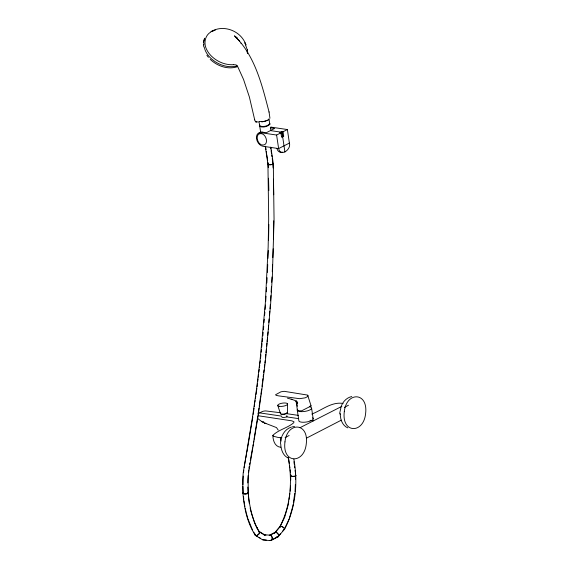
<?xml version="1.0" encoding="UTF-8"?>
<svg xmlns="http://www.w3.org/2000/svg" width="569" height="569" viewBox="0 0 569 569"><rect width="100%" height="100%" fill="white"/><g stroke="black" fill="none" stroke-linecap="round" stroke-linejoin="round"><path stroke-width="0.85" d="M247.408 53.145L247.28 49.688M242.942 484.674L243.248 476.104M247.799 482.925L248.127 475.535M203.866 44.873L203.901 42.711M268.554 240.054L268.853 224.371M273.404 239.186L273.753 220.829M287.416 412.653L287.594 403.926M269.941 118.231L269.03 111.865M308.071 395.64L307.616 396.6L305.183 397.838L299.579 398.684L278.547 395.86L276.185 395.377L275.552 394.744L280.958 391.813L284.151 391.316L307.644 395.099L311.108 405.981L301.549 410.854L298.825 410.74L297.473 409.979L297.317 409.282M267.409 272.444L267.722 264.549M267.971 258.418L268.284 250.531M272.274 271.69L272.558 264.656M272.836 257.615L273.191 248.817M290.24 491.118L290.467 486.047M290.738 480.129L290.688 474.141M295.055 491.559L295.375 484.475M295.617 479.162L295.546 473.877M265.695 301.506L266.015 296.221M266.285 291.812L266.555 287.409M266.825 282.999L267.146 277.715M270.574 300.859L270.894 295.553M271.114 292.018L271.434 286.712M271.705 282.288L272.025 276.982M297.032 404.018L297.374 406.287M263.426 329.807L263.71 326.272M264.002 322.73L264.286 319.195M264.578 315.653L264.87 312.111M265.083 309.458L265.446 305.034M268.305 329.344L268.582 325.902M268.867 322.459L269.144 319.01M269.429 315.567L269.777 311.264M269.991 308.675L270.339 304.372M260.552 358.257L260.901 354.814M261.164 352.232L261.434 349.651M261.697 347.069L262.046 343.626M262.224 341.905L262.572 338.463M262.835 335.881L263.191 332.438M265.446 357.844L265.801 354.387M265.972 352.659L266.328 349.202M266.591 346.613L266.946 343.157M267.124 341.428L267.473 337.972M267.743 335.383L268.091 331.926M257.096 386.714L257.522 383.264M257.729 381.543L258.049 378.954M258.262 377.226L258.575 374.644M258.895 372.055L259.215 369.466M259.421 367.738L259.741 365.156M259.955 363.427L260.268 360.838M261.996 386.401L262.416 382.944M262.629 381.209L262.949 378.613M263.163 376.884L263.483 374.281M263.696 372.553L264.009 369.957M264.329 367.361L264.649 364.765M264.862 363.029L265.182 360.433M243.482 472.697L243.802 470.193M244.122 467.69L244.336 466.018M248.397 472.284L248.703 469.894M248.902 468.301L249.108 466.708M253.177 414.339L254.044 408.3M254.293 406.572L254.663 403.983M254.905 402.255L255.154 400.526M255.403 398.798L255.773 396.209M256.022 394.481L256.882 388.442M257.828 415.868L254.037 439.268M258.077 414.132L258.945 408.065M259.194 406.33L260.68 395.932M260.929 394.203L261.676 389.004M288.732 501.054L288.106 505.194L284.664 517.249L280.524 525.856M288.981 499.397L289.358 496.915M289.614 495.258L289.863 493.6M292.829 506.246L293.092 504.518M293.348 502.79L294.792 493.287M252.807 416.935L246.918 452.127M252.906 446.203L253.191 444.467M253.475 442.732L253.76 440.996M203.368 42.718L204.47 38.628M245.836 457.981L246.612 453.799M250.282 460.492L252.6 447.881M244.634 464.432L245.531 459.66M249.549 464.375L249.841 462.825M203.531 42.319L204.634 38.23M280.389 443.4L281.747 437.092M341.087 406.835L339.721 413.144L340.625 414.524M279.841 526.794L279.92 526.489C291.001 505.514 292.509 480.442 288.206 457.426M280.702 526.368A2.397 1.031 32.7 0 0 280.361 526.453L280.076 526.908A2.482 1.067 32.7 0 0 280.147 527.257M282.615 531.204L284.322 529.014A2.482 1.067 32.7 0 0 284.251 528.665M289.422 518.188L292.58 507.1M267.707 120.173L268.917 119.177M268.988 118.871L269.706 123.701C267.622 126.389 262.899 127.15 259.791 125.934L259.798 125.073M269.734 540.372A2.653 1.977 77.2 0 0 271.292 540.358L278.127 536.802L284.557 529.127A2.76 1.188 32.7 0 0 283.383 527.385L282.21 526.624A2.66 1.145 32.7 0 0 280.161 526.282L274.443 533.125A2.781 1.728 50.6 0 0 274.393 533.658M278.447 536.503L278.639 536.069A2.781 1.728 50.6 0 0 277.992 533.715L277.003 532.733A2.653 1.65 50.6 0 0 274.955 532.385L269.962 534.988M284.251 529.284L289.173 519.042M282.103 435.954C283.796 431.828 287.16 428.315 291.492 427.027M341.443 405.697L342.545 403.478M260.801 133.288L259.62 125.365M342.837 403.008C344.821 399.794 348.057 397.368 351.756 396.529M280.78 447.27C274.848 446.857 272.949 440.342 272.857 435.37C278.618 429.609 287.494 428.08 293.718 422.774L293.981 421.821L291.89 420.854L258.532 415.79M267.338 120.372L262.906 121.681L259.421 121.503M280.147 526.638L274.827 532.883L275.112 532.605A2.39 1.487 50.6 0 1 275.496 532.47M280.439 533.758L277.971 536.581M311.108 405.981L309.842 406.252M271.292 540.358L272.039 539.497A2.788 2.077 77.2 0 0 272.046 536.809L271.292 535.699A2.653 1.977 77.2 0 0 269.251 535.358M210.815 32.028C204.634 35.555 203.46 44.033 206.846 49.908A20.299 13.706 32.7 0 0 211.426 56.111C217.266 61.786 225.452 65.236 233.646 64.688M287.373 129.547L283.035 131.759L281.826 131.574L279.728 132.648L280.944 132.826L276.605 135.038L278.632 148.58C280.51 157.328 291.548 149.455 289.393 143.089L287.373 129.547L271.69 127.228A7.226 4.957 63 0 0 270.325 127.257M341.386 420.121L306.421 438.166M210.886 31.764C223.446 23.898 241.249 30.939 245.908 44.802L244.905 42.647M285.083 437.646L289.137 435.484M344.416 407.39L348.47 405.228M211.362 31.423L215.537 29.944M270.069 535.23L275.112 532.605M277.217 536.972L271.193 540.109L271.861 539.334A2.511 1.871 77.2 0 0 272.046 538.786M289.393 143.089L278.632 148.58L262.949 146.261A7.226 4.957 63 0 1 256.527 138.694A7.226 4.957 63 0 1 260.929 132.719L262.145 132.1L266.313 132.712L274.635 128.466L270.467 127.854L270.851 130.393M270.467 127.854L271.69 127.228M283.035 131.759L283.696 136.162L282.48 135.984L281.435 136.517L282.644 136.695M283.696 136.162L281.598 137.229L280.78 132.115L270.474 130.593M258.17 413.656L261.982 411.707A3.265 1.046 -8.5 0 1 265.78 410.932L280.588 412.76M272.857 435.37L273.447 436.21L277.544 437.319L280.325 437.725L281.904 436.921M300.048 427.668L341.869 406.344M311.755 414.068C322.033 410.256 331.478 401.508 343.128 403.449M212.614 31.096L214.008 30.541M237.088 66.808C227.636 69.831 217.088 66.004 210.167 59.29M265.794 121.062L264.557 121.403M282.622 152.129C280.005 153.253 277.181 151.027 277.018 148.338M236.085 66.125L237.415 65.784M266.541 120.706L266.32 120.784M267.622 120.223L268.219 120.137M235.58 66.31C226.483 67.96 216.988 64.24 210.459 57.91A20.704 13.976 32.7 0 1 205.779 51.587L204.819 49.347M261.527 121.802L262.906 121.681M292.423 426.786L294.543 426.522M233.93 64.71L236.178 64.909L237.835 66.879L243.568 79.525L249.386 97.022L254.713 119.903M258.44 121.979L255.474 121.759L254.613 119.632M270.275 535.166L264.301 534.768L264.813 534.945L258.838 531.233L259.5 532.492A2.824 1.899 -42.3 0 1 258.795 534.263L257.124 535.5A2.632 1.771 -42.3 0 1 255.474 535.479C247.259 523.103 244.165 507.925 242.935 493.295M265.965 535.152L264.244 535.031L264.699 535.194L258.667 531.446L259.002 531.716L257.06 528.281M266.306 540.017L262.679 539.647M270.268 540.55L263.077 540.073L255.474 535.479M265.894 423.464L264.549 423.123M260.929 132.719L276.605 135.038M286.456 413.627L298.476 415.398M259.67 412.888L281.563 416.117M286.47 416.842L298.661 418.642M309.984 420.313L313.462 420.825M265.069 423.293L265.552 423.386M261.982 144.939C269.009 146.155 266.946 134.81 261.726 133.715C255.054 132.449 256.562 142.975 261.249 144.626M292.558 399.566L287.43 398.151M291.15 399.182L294.806 400.405L297.715 402.902L296.556 401.309L297.253 403.478L296.477 400.953M347.823 427.874C344.295 426.522 342.09 423.108 341.03 419.63M288.483 458.13C282.971 455.897 280.922 449.425 280.723 443.948M257.757 536.581L255.645 535.265A2.368 1.593 -42.3 0 0 257.131 535.28L258.632 534.17A2.539 1.707 -42.3 0 0 258.973 533.644M259.158 537.456L260.566 538.331M261.932 421.537L262.359 422.02M257.849 418.677L262.736 422.241L276.506 427.589L278.205 430.086M271.193 535.913L271.868 536.916A2.511 1.871 77.2 0 1 272.11 538.167M239.464 41.039L234.492 35.826C255.132 55.691 262.089 85.329 269.08 112.086M206.86 55.271L208.382 57.341M240.929 43.173L241.178 43.557M296.015 400.676L297.31 409.644M244.969 43.415L245.815 44.887M259.201 531.538L256.896 527.456L257.074 527.804C251.711 516.922 249.215 504.852 248.29 492.818M253.731 532.193L255.31 534.988M255.111 535.173L254.812 534.22M256.832 527.904L254.599 522.996L251.221 512.662M252.387 529.789L247.999 519.013M245.659 45.207L246.918 48.87M269.706 123.701L269.542 123.302L270.104 124.134C267.686 126.83 262.707 127.854 259.436 126.318L259.343 125.87M277.772 405.469L280.496 413.741M246.27 512.989L247.778 518.259M204.171 47.099L204.598 48.593M340.867 419.069L340.063 413.691M250.154 508.017L250.986 511.837M245.232 508.231L246.1 512.2M249.279 503.345L248.34 496.111M243.987 500.869L244.371 503.345M244.634 504.995L244.89 506.645M281.989 132.293L284.941 152.065M281.826 131.574L282.48 135.984M311.62 408.329L313.199 418.933M270.851 147.215L273.298 163.616L274.052 219.072L272.402 275.218L270.68 303.526L265.446 360.462L261.939 389.032L257.849 417.639L248.568 473.102L248.112 479.624L248.29 492.754M270.581 147.25L270.837 148.978M271.1 150.707L271.484 153.289M271.74 155.017L272.003 156.738M272.259 158.467L273.134 167.962M265.652 147.065L266.036 149.626M266.292 151.333L266.548 153.04M266.804 154.747L267.693 160.721M267.949 162.421L268.291 167.656M265.261 146.254L267.935 164.157L268.682 219.15L268.155 247.017L265.318 303.256L260.111 359.957L256.619 388.407L252.544 416.892L243.219 472.675L242.743 479.503L242.92 493.081M259.051 121.709L259.628 125.536M297.246 409.922L298.832 420.519A7.276 2.319 -8.5 0 0 302.793 422.255A7.276 2.319 -8.5 0 0 310.731 420.868L311.983 420.242A7.276 2.319 -8.5 0 0 312.495 417.838M259.201 532.107L259.265 532.577A2.539 1.707 -42.3 0 1 259.187 533.103M255.047 534.135L255.111 534.604M293.853 459.076C298.071 482.612 295.78 508.103 284.479 529.433L284.237 529.639A2.66 1.145 32.7 0 1 283.86 529.732M293.931 461.708L294.273 464.318M294.507 466.054L294.735 467.796M295.083 470.399L295.311 472.142M288.476 457.398L289.287 463.564M289.521 465.328L289.877 467.974M290.105 469.738L290.46 472.377M247.181 51.459L247.38 52.974M203.524 44.531L203.816 46.8M280.325 437.725L280.716 440.961M247.529 50.869L247.359 49.396L247.664 53.095M248.184 494.475L247.785 487.05M243.532 496.659L243.781 499.198M242.913 486.395L243.191 493.067M273.412 179.199L273.717 194.769M268.547 178.239L268.853 190.587M286.662 415.761A2.696 0.861 -8.5 0 1 284.991 417.326A2.696 0.861 -8.5 0 1 281.833 416.736M263.781 421.97A3.891 2.056 9 0 1 263.582 421.864M263.66 422.063A4.58 2.425 9 0 1 263.411 421.949M272.843 163.225A2.696 0.875 -5 0 1 270.816 164.747A2.696 0.875 -5 0 1 268.198 163.694M272.9 163.452A2.425 0.789 -5 0 1 272.793 164.064M271.975 164.434A2.425 0.789 -5 0 1 268.618 164.484M268.333 164.32A2.425 0.789 -5 0 1 268.241 163.922M247.828 492.377A2.696 0.804 -2.5 0 1 245.808 493.714A2.696 0.804 -2.5 0 1 243.183 492.669M243.226 492.875A2.425 0.725 -2.5 0 0 245.787 493.636A2.425 0.725 -2.5 0 0 247.892 492.59A2.425 0.775 -4.1 0 1 245.794 493.821A2.425 0.775 -4.1 0 1 243.233 493.067M247.828 492.427A2.696 0.861 -4.1 0 1 245.815 493.906A2.696 0.861 -4.1 0 1 243.191 492.839M269.791 535.436A2.39 1.778 77.2 0 1 270.752 535.6M270.744 540.28A2.39 1.778 77.2 0 1 270.268 540.28M278.127 536.802A2.653 1.65 50.6 0 1 276.641 536.78M275.958 532.477A2.39 1.487 50.6 0 1 276.954 532.918L277.843 533.807A2.504 1.558 50.6 0 1 278.383 534.903M279.976 527.243A2.66 1.145 32.7 0 1 279.905 526.873M281.143 526.396A2.397 1.031 32.7 0 1 282.21 526.759L283.27 527.442A2.482 1.067 32.7 0 1 283.703 527.854M284.038 529.469A2.397 1.031 32.7 0 1 283.696 529.554M295.574 475.307A2.703 0.64 -2.4 0 1 293.568 476.388A2.703 0.64 -2.4 0 1 290.908 475.577M295.638 475.478A2.432 0.576 -2.4 0 1 295.546 475.919M294.728 476.182A2.432 0.576 -2.4 0 1 291.349 476.168M291.058 476.047A2.432 0.576 -2.4 0 1 290.958 475.748M285.972 413.492A2.696 0.861 -8.5 0 1 285.453 413.713M284.827 413.898A2.696 0.861 -8.5 0 1 281.747 413.983M286.612 412.781A2.696 0.861 -8.5 0 1 286.577 413.009M287.231 412.39A3.499 1.117 -8.5 0 1 283.753 414.353A3.499 1.117 -8.5 0 1 280.837 413.122M309.877 406.856A7.276 2.319 -8.5 0 1 310.397 409.637L309.152 410.263A7.276 2.319 -8.5 0 1 300.396 411.607A7.276 2.319 -8.5 0 1 297.63 409.267M258.618 133.516A7.226 4.957 63 0 1 262.145 132.1M284.955 441.893C282.089 463.856 304.138 464.318 306.257 444.005C309.123 422.042 287.075 421.572 284.955 441.893M344.295 411.636C341.428 433.599 363.47 434.062 365.59 413.748C368.463 391.785 346.414 391.316 344.295 411.636M256.64 121.802L255.908 121.858L256.64 121.802M236.868 37.903L235.801 36.935L237.237 38.258L236.868 37.903M279.464 406.344A4.972 1.586 -8.5 0 0 287.523 404.353A4.972 1.586 -8.5 0 0 281.072 403.4A4.972 1.586 -8.5 0 0 279.464 406.344"/></g></svg>
